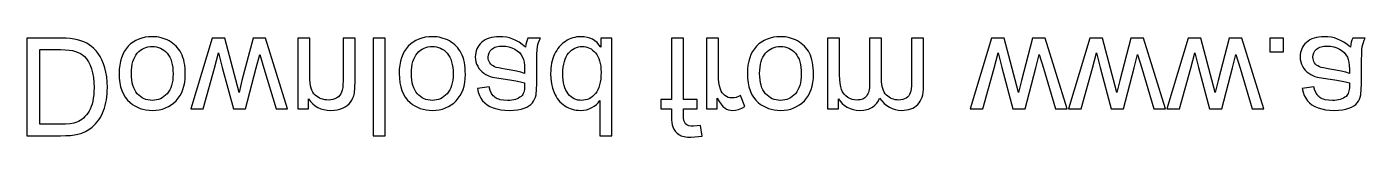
# Model space of a CAD drawing. Extents: x -1652 to 1470, y -458 to 1785.
# Drawn here: x -781.9 to -672.7, y 1047.5 to 1055.7 of the extents above; entities that cross this region are included whole.
import ezdxf

# ---------------------------------------------------------------- set-up
doc = ezdxf.new("R2010")
doc.units = 0
doc.layers.add('LAYER_1', color=7, linetype='CONTINUOUS')

msp = doc.modelspace()

# ---------------------------------------------------------------- linework, layer by layer
at = {"layer": 'LAYER_1', "color": 7}
for points in [[(-781.8765, 1055.5802), (-781.8765, 1047.6248), (-779.1358, 1047.6248), (-778.6994, 1047.6318), (-778.3178, 1047.6528), (-777.991, 1047.6881), (-777.7191, 1047.7378), (-777.39, 1047.8329), (-777.0858, 1047.9597), (-776.8067, 1048.1182), (-776.5525, 1048.3081), (-776.3999, 1048.446), (-776.2573, 1048.5929), (-776.1248, 1048.7489), (-776.0023, 1048.9141), (-775.8897, 1049.0885), (-775.7872, 1049.2721), (-775.6945, 1049.4651), (-775.6118, 1049.6673), (-775.5383, 1049.878), (-775.4746, 1050.0961), (-775.4208, 1050.3217), (-775.3768, 1050.5546), (-775.3426, 1050.7949), (-775.3183, 1051.0426), (-775.3037, 1051.2976), (-775.2988, 1051.5599), (-775.312, 1051.9998), (-775.3516, 1052.4141), (-775.4176, 1052.8026), (-775.5099, 1053.1654), (-775.6231, 1053.5005), (-775.7514, 1053.8055), (-775.8945, 1054.0803), (-776.0525, 1054.3247), (-776.2227, 1054.5417), (-776.4002, 1054.7342), (-776.5853, 1054.902), (-776.7784, 1055.045), (-776.9846, 1055.169), (-777.2115, 1055.277), (-777.4589, 1055.369), (-777.7265, 1055.445), (-778.0158, 1055.5044), (-778.3254, 1055.5467), (-778.6554, 1055.5718), (-779.0061, 1055.5802), (-781.8765, 1055.5802)], [(-774.3414, 1052.6969), (-774.3275, 1052.3105), (-774.2858, 1051.95), (-774.2163, 1051.6154), (-774.119, 1051.3067), (-773.9937, 1051.0238), (-773.8406, 1050.7668), (-773.6596, 1050.5356), (-773.4507, 1050.3303), (-773.2601, 1050.1806), (-773.0591, 1050.0508), (-772.8478, 1049.941), (-772.6262, 1049.8511), (-772.3943, 1049.7813), (-772.1523, 1049.7313), (-771.9001, 1049.7014), (-771.6378, 1049.6914), (-771.348, 1049.7036), (-771.0715, 1049.74), (-770.8085, 1049.8008), (-770.5589, 1049.8859), (-770.3227, 1049.9952), (-770.1, 1050.1289), (-769.8909, 1050.2869), (-769.6952, 1050.4692), (-769.5187, 1050.6723), (-769.3657, 1050.8941), (-769.2362, 1051.1346), (-769.1302, 1051.3937), (-769.0477, 1051.6714), (-768.9887, 1051.9676), (-768.9533, 1052.2823), (-768.9415, 1052.6154), (-768.9467, 1052.8857), (-768.9623, 1053.1411), (-768.9884, 1053.3817), (-769.0249, 1053.6073), (-769.0718, 1053.8181), (-769.1291, 1054.0141), (-769.1968, 1054.1953), (-769.2749, 1054.3617), (-769.363, 1054.5163), (-769.4607, 1054.6621), (-769.5679, 1054.799), (-769.6846, 1054.927), (-769.8109, 1055.0462), (-769.9468, 1055.1565), (-770.0922, 1055.258), (-770.2471, 1055.3506), (-770.408, 1055.4332), (-770.5727, 1055.5048), (-770.7411, 1055.5653), (-770.9132, 1055.6147), (-771.089, 1055.6531), (-771.2684, 1055.6805), (-771.4513, 1055.6969), (-771.6378, 1055.7024), (-771.9333, 1055.6903), (-772.2142, 1055.6541), (-772.4806, 1055.5937), (-772.7325, 1055.5091), (-772.9698, 1055.4003), (-773.1927, 1055.2673), (-773.4012, 1055.11), (-773.5952, 1054.9284), (-773.7703, 1054.724), (-773.9219, 1054.4982), (-774.0502, 1054.2511), (-774.1551, 1053.9828), (-774.2366, 1053.6932), (-774.2949, 1053.3823), (-774.3298, 1053.0502), (-774.3414, 1052.6969)], [(-766.7583, 1055.5802), (-768.5008, 1049.8136), (-767.4786, 1049.8136), (-766.5583, 1053.1414), (-766.2323, 1054.3802), (-765.9342, 1053.1914), (-765.0213, 1049.8136), (-764.0194, 1049.8136), (-763.1509, 1053.1617), (-762.8676, 1054.2599), (-762.5361, 1053.1469), (-761.5398, 1049.8136), (-760.5899, 1049.8136), (-762.3991, 1055.5802), (-763.4102, 1055.5802), (-764.325, 1052.1303), (-764.5565, 1051.1432), (-765.7231, 1055.5802), (-766.7583, 1055.5802)], [(-759.7714, 1055.5802), (-759.7714, 1049.8136), (-758.8936, 1049.8136), (-758.8936, 1050.6321), (-758.7264, 1050.4115), (-758.5416, 1050.2203), (-758.339, 1050.0586), (-758.1189, 1049.9264), (-757.8811, 1049.8235), (-757.6257, 1049.7501), (-757.3527, 1049.7061), (-757.0622, 1049.6914), (-756.8066, 1049.7032), (-756.5619, 1049.7384), (-756.3281, 1049.7969), (-756.1048, 1049.8785), (-755.9003, 1049.9791), (-755.7231, 1050.0946), (-755.5733, 1050.2248), (-755.4511, 1050.3692), (-755.3508, 1050.5278), (-755.2666, 1050.7009), (-755.1988, 1050.8882), (-755.1474, 1051.0895), (-755.0937, 1052.0395), (-755.0937, 1055.5802), (-756.0715, 1055.5802), (-756.0715, 1052.0766), (-756.0785, 1051.7967), (-756.0995, 1051.5546), (-756.1347, 1051.3503), (-756.1844, 1051.184), (-756.2524, 1051.0441), (-756.3425, 1050.9187), (-756.4544, 1050.808), (-756.5881, 1050.7118), (-756.7391, 1050.6351), (-756.9029, 1050.5801), (-757.0792, 1050.547), (-757.2677, 1050.5359), (-757.4206, 1050.5421), (-757.5681, 1050.5606), (-757.7102, 1050.5914), (-757.8471, 1050.6347), (-757.9786, 1050.6904), (-758.1049, 1050.7585), (-758.226, 1050.839), (-758.3418, 1050.9321), (-758.4479, 1051.0419), (-758.5397, 1051.1741), (-758.6174, 1051.3285), (-758.6809, 1051.5053), (-758.7302, 1051.7042), (-758.7654, 1051.9253), (-758.7866, 1052.1686), (-758.7936, 1052.434), (-758.7936, 1055.5802), (-759.7714, 1055.5802)], [(-753.6141, 1055.5802), (-753.6141, 1047.6248), (-752.6363, 1047.6248), (-752.6363, 1055.5802), (-753.6141, 1055.5802)], [(-751.49, 1052.6969), (-751.4761, 1052.3105), (-751.4344, 1051.95), (-751.3649, 1051.6154), (-751.2676, 1051.3067), (-751.1423, 1051.0238), (-750.9892, 1050.7668), (-750.8082, 1050.5356), (-750.5993, 1050.3303), (-750.4087, 1050.1806), (-750.2077, 1050.0508), (-749.9964, 1049.941), (-749.7748, 1049.8511), (-749.5429, 1049.7813), (-749.3009, 1049.7313), (-749.0487, 1049.7014), (-748.7864, 1049.6914), (-748.4966, 1049.7036), (-748.2201, 1049.74), (-747.9571, 1049.8008), (-747.7075, 1049.8859), (-747.4713, 1049.9952), (-747.2486, 1050.1289), (-747.0395, 1050.2869), (-746.8438, 1050.4692), (-746.6673, 1050.6723), (-746.5143, 1050.8941), (-746.3848, 1051.1346), (-746.2788, 1051.3937), (-746.1963, 1051.6714), (-746.1373, 1051.9676), (-746.1019, 1052.2823), (-746.0901, 1052.6154), (-746.0953, 1052.8857), (-746.1109, 1053.1411), (-746.137, 1053.3817), (-746.1735, 1053.6073), (-746.2204, 1053.8181), (-746.2777, 1054.0141), (-746.3454, 1054.1953), (-746.4235, 1054.3617), (-746.5116, 1054.5163), (-746.6093, 1054.6621), (-746.7165, 1054.799), (-746.8332, 1054.927), (-746.9595, 1055.0462), (-747.0954, 1055.1565), (-747.2408, 1055.258), (-747.3957, 1055.3506), (-747.5566, 1055.4332), (-747.7213, 1055.5048), (-747.8897, 1055.5653), (-748.0618, 1055.6147), (-748.2376, 1055.6531), (-748.417, 1055.6805), (-748.5999, 1055.6969), (-748.7864, 1055.7024), (-749.0819, 1055.6903), (-749.3628, 1055.6541), (-749.6292, 1055.5937), (-749.8811, 1055.5091), (-750.1184, 1055.4003), (-750.3413, 1055.2673), (-750.5498, 1055.11), (-750.7438, 1054.9284), (-750.9189, 1054.724), (-751.0705, 1054.4982), (-751.1988, 1054.2511), (-751.3037, 1053.9828), (-751.3852, 1053.6932), (-751.4435, 1053.3823), (-751.4784, 1053.0502), (-751.49, 1052.6969)], [(-741.1773, 1054.858), (-741.447, 1055.0726), (-741.7117, 1055.2529), (-741.9713, 1055.3991), (-742.2254, 1055.5117), (-742.4813, 1055.5954), (-742.7465, 1055.655), (-743.0209, 1055.6906), (-743.305, 1055.7024), (-743.5356, 1055.6952), (-743.7526, 1055.6736), (-743.9558, 1055.6375), (-744.1453, 1055.5869), (-744.3211, 1055.5218), (-744.4831, 1055.4423), (-744.6315, 1055.3482), (-744.7661, 1055.2395), (-744.8859, 1055.1201), (-744.9897, 1054.9927), (-745.0775, 1054.857), (-745.1494, 1054.7133), (-745.2053, 1054.5615), (-745.2453, 1054.4017), (-745.2692, 1054.2339), (-745.2772, 1054.058), (-745.2651, 1053.8514), (-745.2288, 1053.6538), (-745.1686, 1053.4653), (-745.0846, 1053.2858), (-744.9801, 1053.1198), (-744.861, 1052.9715), (-744.7274, 1052.8405), (-744.5791, 1052.7266), (-744.4176, 1052.6273), (-744.2467, 1052.5407), (-744.0661, 1052.4669), (-743.8754, 1052.4062), (-743.005, 1052.2599), (-742.452, 1052.1867), (-741.9766, 1052.1062), (-741.5793, 1052.0187), (-741.2606, 1051.9247), (-741.2551, 1051.671), (-741.2594, 1051.5279), (-741.2725, 1051.3957), (-741.2942, 1051.2744), (-741.3245, 1051.1641), (-741.3636, 1051.0647), (-741.4113, 1050.9762), (-741.4677, 1050.8987), (-741.5328, 1050.8321), (-741.6323, 1050.7547), (-741.7432, 1050.6877), (-741.8655, 1050.631), (-741.9992, 1050.5847), (-742.1443, 1050.5487), (-742.3008, 1050.523), (-742.4685, 1050.5076), (-742.6476, 1050.5025), (-742.9708, 1050.5178), (-743.2488, 1050.5634), (-743.3707, 1050.5975), (-743.4812, 1050.6392), (-743.5803, 1050.6884), (-743.668, 1050.7451), (-743.7478, 1050.8113), (-743.8222, 1050.8892), (-743.8911, 1050.9788), (-743.9546, 1051.0801), (-744.0654, 1051.3178), (-744.155, 1051.6025), (-745.1105, 1051.4692), (-745.0348, 1051.1768), (-744.9381, 1050.9138), (-744.8202, 1050.6804), (-744.6809, 1050.4766), (-744.5142, 1050.2988), (-744.3142, 1050.1428), (-744.0809, 1050.0084), (-743.8143, 1049.8951), (-743.5207, 1049.8062), (-743.2039, 1049.7426), (-742.8646, 1049.7042), (-742.5032, 1049.6914), (-742.1508, 1049.7022), (-741.8326, 1049.7347), (-741.5488, 1049.7891), (-741.2995, 1049.8655), (-741.0839, 1049.9583), (-740.8986, 1050.0618), (-740.7438, 1050.1764), (-740.6199, 1050.3025), (-740.5195, 1050.4431), (-740.4352, 1050.6011), (-740.3667, 1050.7765), (-740.3143, 1050.9692), (-740.2662, 1051.8673), (-740.2662, 1053.1636), (-740.2624, 1053.7803), (-740.2509, 1054.2723), (-740.2318, 1054.6401), (-740.2051, 1054.8839), (-740.168, 1055.0638), (-740.1155, 1055.2397), (-740.0481, 1055.4118), (-739.9662, 1055.5802), (-740.9884, 1055.5802), (-741.0554, 1055.4194), (-741.1092, 1055.2455), (-741.1499, 1055.0583), (-741.1773, 1054.858)], [(-735.0422, 1055.5802), (-735.0422, 1054.8487), (-735.1871, 1055.0486), (-735.3481, 1055.2219), (-735.5253, 1055.3686), (-735.7186, 1055.4887), (-735.9281, 1055.5822), (-736.1537, 1055.649), (-736.3954, 1055.689), (-736.6533, 1055.7024), (-736.8238, 1055.6965), (-736.9908, 1055.6788), (-737.1543, 1055.6492), (-737.3142, 1055.6077), (-737.4706, 1055.5544), (-737.6234, 1055.4891), (-737.7725, 1055.412), (-737.9181, 1055.3228), (-738.0585, 1055.2236), (-738.1907, 1055.1149), (-738.3148, 1054.9967), (-738.4308, 1054.8691), (-738.5388, 1054.7322), (-738.6387, 1054.5859), (-738.7305, 1054.4303), (-738.8144, 1054.2654), (-738.8886, 1054.0921), (-738.9529, 1053.9126), (-739.0073, 1053.7268), (-739.0519, 1053.5347), (-739.0865, 1053.3362), (-739.1112, 1053.1313), (-739.1261, 1052.9201), (-739.131, 1052.7025), (-739.113, 1052.282), (-739.059, 1051.8814), (-738.9693, 1051.5007), (-738.844, 1051.1395), (-738.7673, 1050.9696), (-738.6818, 1050.8097), (-738.5874, 1050.66), (-738.4841, 1050.5206), (-738.3718, 1050.3913), (-738.2505, 1050.2724), (-738.1203, 1050.1637), (-737.9811, 1050.0655), (-737.8358, 1049.9776), (-737.686, 1049.9016), (-737.5319, 1049.8373), (-737.3735, 1049.7847), (-737.2108, 1049.7438), (-737.0439, 1049.7147), (-736.8729, 1049.6972), (-736.6978, 1049.6914), (-736.444, 1049.7053), (-736.2047, 1049.7467), (-735.9801, 1049.8156), (-735.77, 1049.9118), (-735.5766, 1050.0301), (-735.402, 1050.1655), (-735.2461, 1050.3175), (-735.1089, 1050.4859), (-735.1089, 1047.6248), (-734.1311, 1047.6248), (-734.1311, 1055.5802), (-735.0422, 1055.5802)], [(-729.2646, 1055.5802), (-729.2646, 1050.5692), (-730.1312, 1050.5692), (-730.1312, 1049.8136), (-729.2646, 1049.8136), (-729.2646, 1049.2025), (-729.2583, 1048.931), (-729.2393, 1048.697), (-729.2075, 1048.5005), (-729.1627, 1048.3414), (-729.079, 1048.1612), (-728.969, 1047.9986), (-728.8323, 1047.8537), (-728.6683, 1047.7266), (-728.5756, 1047.6713), (-728.4739, 1047.6235), (-728.3632, 1047.583), (-728.2435, 1047.55), (-727.9774, 1047.5061), (-727.6757, 1047.4915), (-726.7627, 1047.5896), (-726.909, 1048.4452), (-727.485, 1048.3914), (-727.6909, 1048.4032), (-727.8643, 1048.4386), (-728.0055, 1048.4977), (-728.1146, 1048.5803), (-728.1948, 1048.6953), (-728.2521, 1048.8512), (-728.2864, 1049.048), (-728.2979, 1049.2859), (-728.2979, 1049.8136), (-727.1757, 1049.8136), (-727.1757, 1050.5692), (-728.2868, 1050.5692), (-728.2868, 1055.5802), (-729.2646, 1055.5802)], [(-726.422, 1055.5802), (-726.422, 1049.8136), (-725.5442, 1049.8136), (-725.5442, 1050.697), (-725.3793, 1050.4161), (-725.2207, 1050.1875), (-725.0682, 1050.0113), (-724.922, 1049.8877), (-724.7755, 1049.8016), (-724.622, 1049.7402), (-724.4616, 1049.7036), (-724.2943, 1049.6914), (-724.046, 1049.7108), (-723.7957, 1049.769), (-723.5432, 1049.8656), (-723.2887, 1050.0007), (-723.6369, 1050.9025), (-723.8147, 1050.815), (-723.9924, 1050.7525), (-724.1702, 1050.715), (-724.348, 1050.7025), (-724.5035, 1050.7146), (-724.6508, 1050.7509), (-724.7896, 1050.8111), (-724.9202, 1050.8951), (-725.0376, 1051.0003), (-725.1369, 1051.1243), (-725.2181, 1051.267), (-725.2813, 1051.4284), (-725.3528, 1051.6944), (-725.4037, 1051.9728), (-725.4341, 1052.2638), (-725.4442, 1052.5673), (-725.4442, 1055.5802), (-726.422, 1055.5802)], [(-723.0776, 1052.6969), (-723.0637, 1052.3105), (-723.022, 1051.95), (-722.9525, 1051.6154), (-722.8552, 1051.3067), (-722.7299, 1051.0238), (-722.5768, 1050.7668), (-722.3958, 1050.5356), (-722.1869, 1050.3303), (-721.9963, 1050.1806), (-721.7953, 1050.0508), (-721.584, 1049.941), (-721.3624, 1049.8511), (-721.1305, 1049.7813), (-720.8885, 1049.7313), (-720.6363, 1049.7014), (-720.374, 1049.6914), (-720.0842, 1049.7036), (-719.8077, 1049.74), (-719.5447, 1049.8008), (-719.2951, 1049.8859), (-719.0589, 1049.9952), (-718.8362, 1050.1289), (-718.6271, 1050.2869), (-718.4314, 1050.4692), (-718.2549, 1050.6723), (-718.1019, 1050.8941), (-717.9724, 1051.1346), (-717.8664, 1051.3937), (-717.7839, 1051.6714), (-717.7249, 1051.9676), (-717.6895, 1052.2823), (-717.6777, 1052.6154), (-717.6829, 1052.8857), (-717.6985, 1053.1411), (-717.7246, 1053.3817), (-717.7611, 1053.6073), (-717.808, 1053.8181), (-717.8653, 1054.0141), (-717.933, 1054.1953), (-718.0111, 1054.3617), (-718.0992, 1054.5163), (-718.1969, 1054.6621), (-718.3041, 1054.799), (-718.4208, 1054.927), (-718.5471, 1055.0462), (-718.683, 1055.1565), (-718.8284, 1055.258), (-718.9833, 1055.3506), (-719.1442, 1055.4332), (-719.3089, 1055.5048), (-719.4773, 1055.5653), (-719.6494, 1055.6147), (-719.8252, 1055.6531), (-720.0046, 1055.6805), (-720.1875, 1055.6969), (-720.374, 1055.7024), (-720.6695, 1055.6903), (-720.9504, 1055.6541), (-721.2168, 1055.5937), (-721.4687, 1055.5091), (-721.706, 1055.4003), (-721.9289, 1055.2673), (-722.1374, 1055.11), (-722.3314, 1054.9284), (-722.5065, 1054.724), (-722.6581, 1054.4982), (-722.7864, 1054.2511), (-722.8913, 1053.9828), (-722.9728, 1053.6932), (-723.0311, 1053.3823), (-723.066, 1053.0502), (-723.0776, 1052.6969)], [(-716.5315, 1055.5802), (-716.5315, 1049.8136), (-715.6537, 1049.8136), (-715.6537, 1050.6284), (-715.5076, 1050.4275), (-715.3387, 1050.247), (-715.1473, 1050.0873), (-714.9334, 1049.9488), (-714.7007, 1049.8359), (-714.4526, 1049.7555), (-714.1888, 1049.7074), (-713.9093, 1049.6914), (-713.6041, 1049.708), (-713.3276, 1049.7578), (-713.2001, 1049.7951), (-713.0799, 1049.8406), (-712.9669, 1049.8943), (-712.8612, 1049.9562), (-712.672, 1050.1025), (-712.5128, 1050.2747), (-712.3839, 1050.4734), (-712.2853, 1050.6988), (-712.1067, 1050.4625), (-711.9154, 1050.2578), (-711.7114, 1050.0847), (-711.4946, 1049.943), (-711.2649, 1049.8329), (-711.0223, 1049.7543), (-710.7668, 1049.7071), (-710.4983, 1049.6914), (-710.2892, 1049.6988), (-710.0924, 1049.7209), (-709.9081, 1049.7579), (-709.7362, 1049.8097), (-709.5769, 1049.8763), (-709.43, 1049.9578), (-709.2958, 1050.0542), (-709.1742, 1050.1655), (-709.0655, 1050.2922), (-708.9711, 1050.4349), (-708.8913, 1050.5936), (-708.8259, 1050.7683), (-708.7749, 1050.9589), (-708.7385, 1051.1655), (-708.7167, 1051.3881), (-708.7094, 1051.6266), (-708.7094, 1055.5802), (-709.6872, 1055.5802), (-709.6872, 1051.9506), (-709.6934, 1051.6792), (-709.7117, 1051.4481), (-709.7419, 1051.2577), (-709.7835, 1051.1081), (-709.8404, 1050.9854), (-709.917, 1050.8757), (-710.0134, 1050.7784), (-710.1298, 1050.6933), (-710.2603, 1050.6242), (-710.4017, 1050.575), (-710.554, 1050.5456), (-710.7168, 1050.5359), (-710.8663, 1050.5422), (-711.0092, 1050.5612), (-711.1455, 1050.5928), (-711.2753, 1050.637), (-711.3986, 1050.6938), (-711.5155, 1050.7632), (-711.6258, 1050.8451), (-711.7297, 1050.9395), (-711.8241, 1051.0485), (-711.9058, 1051.1725), (-711.9749, 1051.3117), (-712.0313, 1051.4659), (-712.0752, 1051.6353), (-712.1066, 1051.8198), (-712.1253, 1052.0193), (-712.1316, 1052.234), (-712.1316, 1055.5802), (-713.1093, 1055.5802), (-713.1093, 1051.8377), (-713.1242, 1051.5329), (-713.1691, 1051.2685), (-713.2026, 1051.1515), (-713.2437, 1051.0447), (-713.2922, 1050.9481), (-713.3482, 1050.8618), (-713.4127, 1050.7856), (-713.4867, 1050.7195), (-713.5703, 1050.6635), (-713.6633, 1050.6176), (-713.7657, 1050.5819), (-713.8777, 1050.5563), (-713.999, 1050.541), (-714.1297, 1050.5359), (-714.3314, 1050.5494), (-714.5255, 1050.5901), (-714.7119, 1050.6577), (-714.8908, 1050.7525), (-715.0537, 1050.8734), (-715.1924, 1051.0194), (-715.3072, 1051.1908), (-715.3982, 1051.3877), (-715.4662, 1051.6193), (-715.5148, 1051.8972), (-715.544, 1052.2213), (-715.5537, 1052.5914), (-715.5537, 1055.5802), (-716.5315, 1055.5802)], [(-703.1521, 1055.5802), (-704.8946, 1049.8136), (-703.8724, 1049.8136), (-702.9521, 1053.1414), (-702.6261, 1054.3802), (-702.328, 1053.1914), (-701.4151, 1049.8136), (-700.4132, 1049.8136), (-699.5447, 1053.1617), (-699.2614, 1054.2599), (-698.9299, 1053.1469), (-697.9336, 1049.8136), (-696.9837, 1049.8136), (-698.7929, 1055.5802), (-699.804, 1055.5802), (-700.7188, 1052.1303), (-700.9503, 1051.1432), (-702.1169, 1055.5802), (-703.1521, 1055.5802)], [(-695.1282, 1055.5802), (-696.8707, 1049.8136), (-695.8485, 1049.8136), (-694.9282, 1053.1414), (-694.6022, 1054.3802), (-694.3041, 1053.1914), (-693.3912, 1049.8136), (-692.3893, 1049.8136), (-691.5208, 1053.1617), (-691.2375, 1054.2599), (-690.906, 1053.1469), (-689.9097, 1049.8136), (-688.9598, 1049.8136), (-690.769, 1055.5802), (-691.7801, 1055.5802), (-692.6949, 1052.1303), (-692.9264, 1051.1432), (-694.093, 1055.5802), (-695.1282, 1055.5802)], [(-687.1043, 1055.5802), (-688.8468, 1049.8136), (-687.8246, 1049.8136), (-686.9043, 1053.1414), (-686.5783, 1054.3802), (-686.2802, 1053.1914), (-685.3673, 1049.8136), (-684.3654, 1049.8136), (-683.4969, 1053.1617), (-683.2136, 1054.2599), (-682.8821, 1053.1469), (-681.8858, 1049.8136), (-680.9359, 1049.8136), (-682.7451, 1055.5802), (-683.7562, 1055.5802), (-684.671, 1052.1303), (-684.9025, 1051.1432), (-686.0691, 1055.5802), (-687.1043, 1055.5802)], [(-680.4525, 1055.5802), (-680.4525, 1054.4691), (-679.3414, 1054.4691), (-679.3414, 1055.5802), (-680.4525, 1055.5802)], [(-673.8767, 1054.858), (-674.1464, 1055.0726), (-674.4111, 1055.2529), (-674.6707, 1055.3991), (-674.9248, 1055.5117), (-675.1807, 1055.5954), (-675.4459, 1055.655), (-675.7203, 1055.6906), (-676.0044, 1055.7024), (-676.235, 1055.6952), (-676.452, 1055.6736), (-676.6552, 1055.6375), (-676.8447, 1055.5869), (-677.0205, 1055.5218), (-677.1825, 1055.4423), (-677.3309, 1055.3482), (-677.4655, 1055.2395), (-677.5853, 1055.1201), (-677.6891, 1054.9927), (-677.7769, 1054.857), (-677.8488, 1054.7133), (-677.9047, 1054.5615), (-677.9447, 1054.4017), (-677.9686, 1054.2339), (-677.9766, 1054.058), (-677.9645, 1053.8514), (-677.9282, 1053.6538), (-677.868, 1053.4653), (-677.784, 1053.2858), (-677.6795, 1053.1198), (-677.5604, 1052.9715), (-677.4268, 1052.8405), (-677.2785, 1052.7266), (-677.117, 1052.6273), (-676.9461, 1052.5407), (-676.7655, 1052.4669), (-676.5748, 1052.4062), (-675.7044, 1052.2599), (-675.1514, 1052.1867), (-674.676, 1052.1062), (-674.2787, 1052.0187), (-673.96, 1051.9247), (-673.9545, 1051.671), (-673.9588, 1051.5279), (-673.9719, 1051.3957), (-673.9936, 1051.2744), (-674.0239, 1051.1641), (-674.063, 1051.0647), (-674.1107, 1050.9762), (-674.1671, 1050.8987), (-674.2322, 1050.8321), (-674.3317, 1050.7547), (-674.4426, 1050.6877), (-674.5649, 1050.631), (-674.6986, 1050.5847), (-674.8437, 1050.5487), (-675.0002, 1050.523), (-675.1679, 1050.5076), (-675.347, 1050.5025), (-675.6702, 1050.5178), (-675.9482, 1050.5634), (-676.0701, 1050.5975), (-676.1806, 1050.6392), (-676.2797, 1050.6884), (-676.3674, 1050.7451), (-676.4472, 1050.8113), (-676.5216, 1050.8892), (-676.5905, 1050.9788), (-676.654, 1051.0801), (-676.7648, 1051.3178), (-676.8544, 1051.6025), (-677.8099, 1051.4692), (-677.7342, 1051.1768), (-677.6375, 1050.9138), (-677.5196, 1050.6804), (-677.3803, 1050.4766), (-677.2136, 1050.2988), (-677.0136, 1050.1428), (-676.7803, 1050.0084), (-676.5137, 1049.8951), (-676.2201, 1049.8062), (-675.9033, 1049.7426), (-675.564, 1049.7042), (-675.2026, 1049.6914), (-674.8502, 1049.7022), (-674.532, 1049.7347), (-674.2482, 1049.7891), (-673.9989, 1049.8655), (-673.7833, 1049.9583), (-673.598, 1050.0618), (-673.4432, 1050.1764), (-673.3193, 1050.3025), (-673.2189, 1050.4431), (-673.1346, 1050.6011), (-673.0661, 1050.7765), (-673.0137, 1050.9692), (-672.9656, 1051.8673), (-672.9656, 1053.1636), (-672.9618, 1053.7803), (-672.9503, 1054.2723), (-672.9312, 1054.6401), (-672.9045, 1054.8839), (-672.8674, 1055.0638), (-672.8149, 1055.2397), (-672.7475, 1055.4118), (-672.6656, 1055.5802), (-673.6878, 1055.5802), (-673.7548, 1055.4194), (-673.8086, 1055.2455), (-673.8493, 1055.0583), (-673.8767, 1054.858)], [(-780.8209, 1054.6469), (-779.1247, 1054.6469), (-778.7528, 1054.6378), (-778.4233, 1054.6105), (-778.1362, 1054.5648), (-777.8914, 1054.5006), (-777.6792, 1054.4196), (-777.4898, 1054.324), (-777.3229, 1054.2133), (-777.1784, 1054.0876), (-777.0024, 1053.8838), (-776.8467, 1053.6476), (-776.7115, 1053.379), (-776.5969, 1053.0784), (-776.5056, 1052.7451), (-776.4402, 1052.3782), (-776.4009, 1051.9776), (-776.3877, 1051.5432), (-776.3941, 1051.2397), (-776.4134, 1050.9543), (-776.4454, 1050.687), (-776.4902, 1050.4377), (-776.5478, 1050.2065), (-776.6181, 1049.9933), (-776.7012, 1049.7982), (-776.7969, 1049.6211), (-776.9018, 1049.46), (-777.0122, 1049.3127), (-777.1281, 1049.1794), (-777.2497, 1049.06), (-777.3768, 1048.9544), (-777.5094, 1048.8627), (-777.6476, 1048.785), (-777.7914, 1048.7211), (-778.0348, 1048.6495), (-778.3427, 1048.5986), (-778.7153, 1048.5682), (-779.1524, 1048.5581), (-780.8209, 1048.5581), (-780.8209, 1054.6469)], [(-773.3415, 1052.6988), (-773.3339, 1052.9665), (-773.3113, 1053.2168), (-773.2735, 1053.4497), (-773.2207, 1053.6652), (-773.1527, 1053.8632), (-773.0696, 1054.0438), (-772.9714, 1054.2068), (-772.8581, 1054.3524), (-772.7328, 1054.4813), (-772.5997, 1054.593), (-772.459, 1054.6876), (-772.3105, 1054.7649), (-772.1541, 1054.8251), (-771.9899, 1054.868), (-771.8178, 1054.8938), (-771.6378, 1054.9024), (-771.4597, 1054.8938), (-771.2892, 1054.868), (-771.1262, 1054.825), (-770.9709, 1054.7647), (-770.8231, 1054.6871), (-770.6828, 1054.5923), (-770.5501, 1054.4801), (-770.4248, 1054.3506), (-770.3115, 1054.2034), (-770.2134, 1054.0381), (-770.1303, 1053.8548), (-770.0623, 1053.6534), (-770.0095, 1053.434), (-769.9717, 1053.1965), (-769.9491, 1052.9409), (-769.9415, 1052.6673), (-769.9491, 1052.4087), (-769.972, 1052.1663), (-770.0102, 1051.9401), (-770.0635, 1051.73), (-770.1321, 1051.5362), (-770.2158, 1051.3587), (-770.3146, 1051.1975), (-770.4286, 1051.0525), (-770.5538, 1050.9236), (-770.6865, 1050.8119), (-770.8266, 1050.7173), (-770.9741, 1050.64), (-771.129, 1050.5798), (-771.2913, 1050.5369), (-771.4609, 1050.5111), (-771.6378, 1050.5025), (-771.8178, 1050.511), (-771.9899, 1050.5366), (-772.1541, 1050.5792), (-772.3105, 1050.6389), (-772.459, 1050.7156), (-772.5997, 1050.8095), (-772.7328, 1050.9206), (-772.8581, 1051.0488), (-772.9714, 1051.1943), (-773.0696, 1051.3571), (-773.1527, 1051.5373), (-773.2207, 1051.7349), (-773.2735, 1051.9498), (-773.3113, 1052.1821), (-773.3339, 1052.4318), (-773.3415, 1052.6988)], [(-750.4901, 1052.6988), (-750.4825, 1052.9665), (-750.4599, 1053.2168), (-750.4221, 1053.4497), (-750.3693, 1053.6652), (-750.3013, 1053.8632), (-750.2182, 1054.0438), (-750.12, 1054.2068), (-750.0067, 1054.3524), (-749.8814, 1054.4813), (-749.7483, 1054.593), (-749.6076, 1054.6876), (-749.4591, 1054.7649), (-749.3027, 1054.8251), (-749.1385, 1054.868), (-748.9664, 1054.8938), (-748.7864, 1054.9024), (-748.6083, 1054.8938), (-748.4378, 1054.868), (-748.2748, 1054.825), (-748.1195, 1054.7647), (-747.9717, 1054.6871), (-747.8314, 1054.5923), (-747.6987, 1054.4801), (-747.5734, 1054.3506), (-747.4601, 1054.2034), (-747.362, 1054.0381), (-747.2789, 1053.8548), (-747.2109, 1053.6534), (-747.1581, 1053.434), (-747.1203, 1053.1965), (-747.0977, 1052.9409), (-747.0901, 1052.6673), (-747.0977, 1052.4087), (-747.1206, 1052.1663), (-747.1588, 1051.9401), (-747.2121, 1051.73), (-747.2807, 1051.5362), (-747.3644, 1051.3587), (-747.4632, 1051.1975), (-747.5772, 1051.0525), (-747.7024, 1050.9236), (-747.8351, 1050.8119), (-747.9752, 1050.7173), (-748.1227, 1050.64), (-748.2776, 1050.5798), (-748.4399, 1050.5369), (-748.6095, 1050.5111), (-748.7864, 1050.5025), (-748.9664, 1050.511), (-749.1385, 1050.5366), (-749.3027, 1050.5792), (-749.4591, 1050.6389), (-749.6076, 1050.7156), (-749.7483, 1050.8095), (-749.8814, 1050.9206), (-750.0067, 1051.0488), (-750.12, 1051.1943), (-750.2182, 1051.3571), (-750.3013, 1051.5373), (-750.3693, 1051.7349), (-750.4221, 1051.9498), (-750.4599, 1052.1821), (-750.4825, 1052.4318), (-750.4901, 1052.6988)], [(-741.2551, 1052.6914), (-741.5551, 1052.7955), (-741.9217, 1052.8914), (-742.355, 1052.9788), (-742.855, 1053.058), (-743.1356, 1053.1024), (-743.3717, 1053.1497), (-743.5634, 1053.1997), (-743.7106, 1053.2525), (-743.8283, 1053.3129), (-743.9316, 1053.3856), (-744.0207, 1053.4704), (-744.0957, 1053.5673), (-744.1554, 1053.6743), (-744.1983, 1053.787), (-744.2241, 1053.9056), (-744.2328, 1054.0302), (-744.2144, 1054.2156), (-744.1589, 1054.3853), (-744.0664, 1054.5391), (-743.9365, 1054.6765), (-743.8579, 1054.7371), (-743.7709, 1054.7897), (-743.6753, 1054.8342), (-743.5712, 1054.8707), (-743.3375, 1054.9195), (-743.0698, 1054.9358), (-742.7955, 1054.9205), (-742.5365, 1054.8745), (-742.2927, 1054.7975), (-742.0643, 1054.6895), (-741.8592, 1054.5558), (-741.6828, 1054.3994), (-741.5357, 1054.2204), (-741.418, 1054.0191), (-741.3489, 1053.8344), (-741.2997, 1053.6108), (-741.2704, 1053.3483), (-741.2606, 1053.0469), (-741.2551, 1052.6914)], [(-738.1311, 1052.7043), (-738.1238, 1052.9719), (-738.1019, 1053.2221), (-738.0654, 1053.4547), (-738.0142, 1053.6698), (-737.9483, 1053.8675), (-737.8678, 1054.0478), (-737.7725, 1054.2106), (-737.6625, 1054.3561), (-737.5432, 1054.4843), (-737.4184, 1054.5954), (-737.2884, 1054.6893), (-737.153, 1054.7661), (-737.0124, 1054.8258), (-736.8665, 1054.8684), (-736.7153, 1054.8939), (-736.5589, 1054.9024), (-736.4015, 1054.8942), (-736.2502, 1054.8698), (-736.1049, 1054.829), (-735.9656, 1054.7719), (-735.8323, 1054.6984), (-735.7049, 1054.6087), (-735.5836, 1054.5026), (-735.4681, 1054.3802), (-735.3633, 1054.2411), (-735.2723, 1054.0847), (-735.1953, 1053.9112), (-735.1323, 1053.7205), (-735.0832, 1053.5126), (-735.0481, 1053.2875), (-735.027, 1053.0453), (-735.02, 1052.7858), (-735.0271, 1052.5011), (-735.0485, 1052.2358), (-735.0842, 1051.9901), (-735.1341, 1051.7638), (-735.1984, 1051.5571), (-735.277, 1051.37), (-735.37, 1051.2024), (-735.4774, 1051.0544), (-735.5947, 1050.9249), (-735.7187, 1050.8127), (-735.8494, 1050.7178), (-735.9869, 1050.6402), (-736.131, 1050.5799), (-736.2818, 1050.5369), (-736.4392, 1050.5111), (-736.6033, 1050.5025), (-736.7631, 1050.5107), (-736.9162, 1050.5355), (-737.0625, 1050.5768), (-737.2021, 1050.6347), (-737.3351, 1050.7091), (-737.4613, 1050.8001), (-737.581, 1050.9078), (-737.694, 1051.0321), (-737.7963, 1051.1743), (-737.885, 1051.3356), (-737.9601, 1051.5159), (-738.0216, 1051.7154), (-738.0695, 1051.934), (-738.1037, 1052.1717), (-738.1242, 1052.4284), (-738.1311, 1052.7043)], [(-722.0777, 1052.6988), (-722.0701, 1052.9665), (-722.0475, 1053.2168), (-722.0097, 1053.4497), (-721.9569, 1053.6652), (-721.8889, 1053.8632), (-721.8058, 1054.0438), (-721.7076, 1054.2068), (-721.5943, 1054.3524), (-721.469, 1054.4813), (-721.3359, 1054.593), (-721.1952, 1054.6876), (-721.0467, 1054.7649), (-720.8903, 1054.8251), (-720.7261, 1054.868), (-720.554, 1054.8938), (-720.374, 1054.9024), (-720.1959, 1054.8938), (-720.0254, 1054.868), (-719.8624, 1054.825), (-719.7071, 1054.7647), (-719.5593, 1054.6871), (-719.419, 1054.5923), (-719.2863, 1054.4801), (-719.161, 1054.3506), (-719.0477, 1054.2034), (-718.9496, 1054.0381), (-718.8665, 1053.8548), (-718.7985, 1053.6534), (-718.7457, 1053.434), (-718.7079, 1053.1965), (-718.6853, 1052.9409), (-718.6777, 1052.6673), (-718.6853, 1052.4087), (-718.7082, 1052.1663), (-718.7464, 1051.9401), (-718.7997, 1051.73), (-718.8683, 1051.5362), (-718.952, 1051.3587), (-719.0508, 1051.1975), (-719.1648, 1051.0525), (-719.29, 1050.9236), (-719.4227, 1050.8119), (-719.5628, 1050.7173), (-719.7103, 1050.64), (-719.8652, 1050.5798), (-720.0275, 1050.5369), (-720.1971, 1050.5111), (-720.374, 1050.5025), (-720.554, 1050.511), (-720.7261, 1050.5366), (-720.8903, 1050.5792), (-721.0467, 1050.6389), (-721.1952, 1050.7156), (-721.3359, 1050.8095), (-721.469, 1050.9206), (-721.5943, 1051.0488), (-721.7076, 1051.1943), (-721.8058, 1051.3571), (-721.8889, 1051.5373), (-721.9569, 1051.7349), (-722.0097, 1051.9498), (-722.0475, 1052.1821), (-722.0701, 1052.4318), (-722.0777, 1052.6988)], [(-673.9545, 1052.6914), (-674.2545, 1052.7955), (-674.6211, 1052.8914), (-675.0544, 1052.9788), (-675.5544, 1053.058), (-675.835, 1053.1024), (-676.0711, 1053.1497), (-676.2628, 1053.1997), (-676.41, 1053.2525), (-676.5277, 1053.3129), (-676.631, 1053.3856), (-676.7201, 1053.4704), (-676.7951, 1053.5673), (-676.8548, 1053.6743), (-676.8977, 1053.787), (-676.9235, 1053.9056), (-676.9322, 1054.0302), (-676.9138, 1054.2156), (-676.8583, 1054.3853), (-676.7658, 1054.5391), (-676.6359, 1054.6765), (-676.5573, 1054.7371), (-676.4703, 1054.7897), (-676.3747, 1054.8342), (-676.2706, 1054.8707), (-676.0369, 1054.9195), (-675.7692, 1054.9358), (-675.4949, 1054.9205), (-675.2359, 1054.8745), (-674.9921, 1054.7975), (-674.7637, 1054.6895), (-674.5586, 1054.5558), (-674.3822, 1054.3994), (-674.2351, 1054.2204), (-674.1174, 1054.0191), (-674.0483, 1053.8344), (-673.9991, 1053.6108), (-673.9698, 1053.3483), (-673.96, 1053.0469), (-673.9545, 1052.6914)]]:
    msp.add_lwpolyline(points, close=True, dxfattribs=at)

doc.saveas('drawing.dxf')
